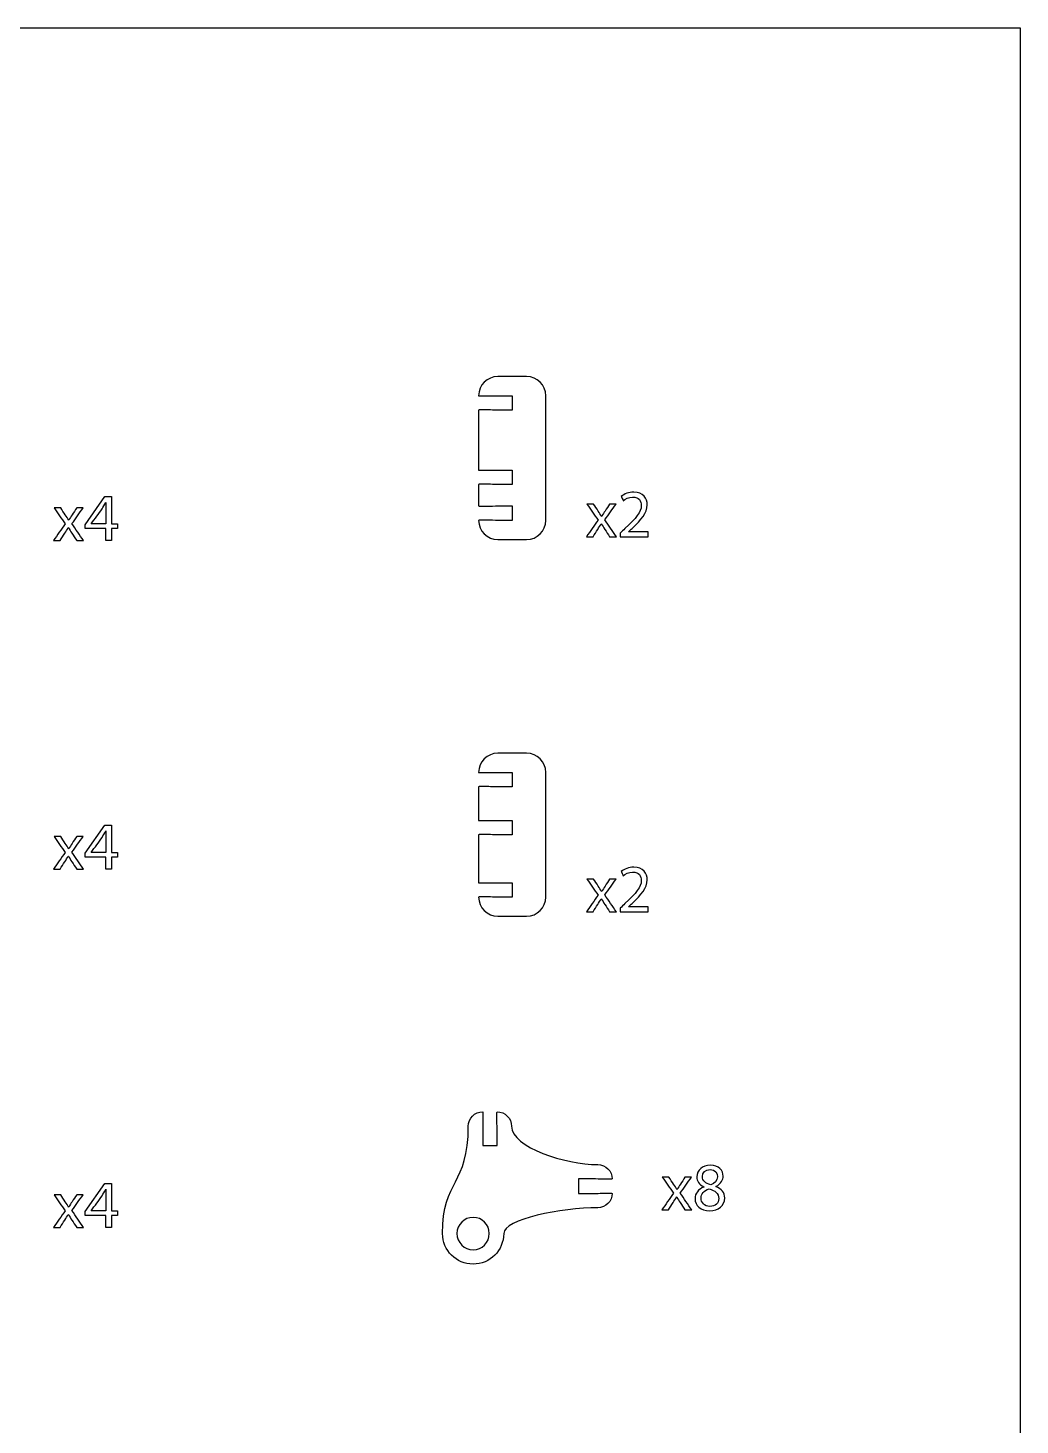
# Model space of a CAD drawing. Extents: x 0 to 850, y 0 to 700.
# Drawn here: x 643.3 to 850.2, y 408.9 to 700.3 of the extents above; entities that cross this region are included whole.
import ezdxf

# ---------------------------------------------------------------- set-up
doc = ezdxf.new("R2010")
doc.units = 0
doc.header["$MEASUREMENT"] = 0
doc.layers.add('DEFAULT', color=7, linetype='CONTINUOUS')

msp = doc.modelspace()

# ---------------------------------------------------------------- linework, layer by layer
at = {"layer": 'DEFAULT', "color": 7}
for points in [[(850.25, 0.25), (0.25, 0.25), (0.25, 700.25), (850.25, 700.25)], [(659.51, 593.33), (659.51, 595.83), (655.25, 595.83), (655.25, 596.64), (659.34, 602.5), (660.68, 602.5), (660.68, 596.8), (661.96, 596.8), (661.96, 595.83), (660.68, 595.83), (660.68, 593.33)], [(659.51, 524.8), (659.51, 527.3), (655.25, 527.3), (655.25, 528.12), (659.34, 533.97), (660.68, 533.97), (660.68, 528.27), (661.96, 528.27), (661.96, 527.3), (660.68, 527.3), (660.68, 524.8)], [(659.51, 450.07), (659.51, 452.57), (655.25, 452.57), (655.25, 453.39), (659.34, 459.24), (660.68, 459.24), (660.68, 453.54), (661.96, 453.54), (661.96, 452.57), (660.68, 452.57), (660.68, 450.07)]]:
    msp.add_lwpolyline(points, close=True, dxfattribs=at)
at = {"layer": 'DEFAULT', "color": 1}
for points, knots in [([(751.31, 623.55), (751.31, 614.88), (751.31, 606.21), (751.31, 597.55), (751.31, 595.34), (749.52, 593.55), (747.31, 593.55), (745.31, 593.55), (743.31, 593.55), (741.3, 593.55), (739.09, 593.55), (737.3, 595.34), (737.3, 597.55), (737.3, 597.6), (738.09, 597.6), (739.05, 597.6), (739.64, 597.6), (739.84, 597.55), (740.8, 597.55), (741.97, 597.55), (743.14, 597.55), (744.31, 597.55), (744.31, 598.55), (744.31, 599.55), (744.31, 600.55), (743.14, 600.55), (741.97, 600.55), (740.8, 600.55), (739.84, 600.55), (739.64, 600.5), (739.05, 600.5), (738.09, 600.5), (737.3, 600.5), (737.3, 600.55), (737.3, 602.05), (737.3, 603.55), (737.3, 605.05), (737.3, 605.1), (738.09, 605.1), (739.05, 605.1), (739.64, 605.1), (739.84, 605.05), (740.8, 605.05), (741.97, 605.05), (743.14, 605.05), (744.31, 605.05), (744.31, 606.05), (744.31, 607.05), (744.31, 608.05), (743.14, 608.05), (741.97, 608.05), (740.8, 608.05), (739.84, 608.05), (739.64, 608), (739.05, 608), (738.09, 608), (737.3, 608), (737.3, 608.05), (737.3, 612.21), (737.3, 616.38), (737.3, 620.54), (737.3, 620.6), (738.09, 620.6), (739.05, 620.6), (739.64, 620.6), (739.84, 620.54), (740.8, 620.54), (741.97, 620.54), (743.14, 620.54), (744.31, 620.54), (744.31, 621.54), (744.31, 622.54), (744.31, 623.55), (743.14, 623.55), (741.97, 623.55), (740.8, 623.55), (739.84, 623.55), (739.64, 623.5), (739.05, 623.5), (738.09, 623.5), (737.3, 623.5), (737.3, 623.55), (737.3, 625.76), (739.09, 627.55), (741.3, 627.55), (743.31, 627.55), (745.31, 627.55), (747.31, 627.55), (749.52, 627.55), (751.31, 625.76), (751.31, 623.55)], [1, 1, 1, 1, 74.69, 74.69, 74.69, 75.69, 75.69, 75.69, 92.7, 92.7, 92.7, 93.7, 93.7, 93.7, 94.7, 94.7, 94.7, 95.7, 95.7, 95.7, 105.63, 105.63, 105.63, 114.14, 114.14, 114.14, 124.07, 124.07, 124.07, 125.07, 125.07, 125.07, 126.07, 126.07, 126.07, 138.81, 138.81, 138.81, 139.81, 139.81, 139.81, 140.81, 140.81, 140.81, 150.74, 150.74, 150.74, 159.25, 159.25, 159.25, 169.18, 169.18, 169.18, 170.18, 170.18, 170.18, 171.18, 171.18, 171.18, 206.6, 206.6, 206.6, 207.6, 207.6, 207.6, 208.6, 208.6, 208.6, 218.53, 218.53, 218.53, 227.04, 227.04, 227.04, 236.97, 236.97, 236.97, 237.97, 237.97, 237.97, 238.97, 238.97, 238.97, 239.97, 239.97, 239.97, 256.98, 256.98, 256.98, 257.98, 257.98, 257.98, 257.98]), ([(751.31, 544.98), (751.31, 536.31), (751.31, 527.64), (751.31, 518.98), (751.31, 516.76), (749.52, 514.98), (747.31, 514.98), (745.31, 514.98), (743.31, 514.98), (741.3, 514.98), (739.09, 514.98), (737.3, 516.76), (737.3, 518.98), (737.3, 519.03), (738.09, 519.03), (739.05, 519.03), (739.64, 519.03), (739.84, 518.98), (740.8, 518.98), (741.97, 518.98), (743.14, 518.98), (744.31, 518.98), (744.31, 519.98), (744.31, 520.98), (744.31, 521.98), (743.14, 521.98), (741.97, 521.98), (740.8, 521.98), (739.84, 521.98), (739.64, 521.93), (739.05, 521.93), (738.09, 521.93), (737.3, 521.93), (737.3, 521.98), (737.3, 525.31), (737.3, 528.65), (737.3, 531.98), (737.3, 532.03), (738.09, 532.03), (739.05, 532.03), (739.64, 532.03), (739.84, 531.98), (740.8, 531.98), (741.97, 531.98), (743.14, 531.98), (744.31, 531.98), (744.31, 532.98), (744.31, 533.98), (744.31, 534.98), (743.14, 534.98), (741.97, 534.98), (740.8, 534.98), (739.84, 534.98), (739.64, 534.93), (739.05, 534.93), (738.09, 534.93), (737.3, 534.93), (737.3, 534.98), (737.3, 537.31), (737.3, 539.65), (737.3, 541.98), (737.3, 542.03), (738.09, 542.03), (739.05, 542.03), (739.64, 542.03), (739.84, 541.98), (740.8, 541.98), (741.97, 541.98), (743.14, 541.98), (744.31, 541.98), (744.31, 542.98), (744.31, 543.98), (744.31, 544.98), (743.14, 544.98), (741.97, 544.98), (740.8, 544.98), (739.84, 544.98), (739.64, 544.93), (739.05, 544.93), (738.09, 544.93), (737.3, 544.93), (737.3, 544.98), (737.3, 547.19), (739.09, 548.98), (741.3, 548.98), (743.31, 548.98), (745.31, 548.98), (747.31, 548.98), (749.52, 548.98), (751.31, 547.19), (751.31, 544.98)], [1, 1, 1, 1, 74.71, 74.71, 74.71, 75.71, 75.71, 75.71, 92.72, 92.72, 92.72, 93.72, 93.72, 93.72, 94.72, 94.72, 94.72, 95.72, 95.72, 95.72, 105.65, 105.65, 105.65, 114.16, 114.16, 114.16, 124.09, 124.09, 124.09, 125.09, 125.09, 125.09, 126.09, 126.09, 126.09, 154.44, 154.44, 154.44, 155.44, 155.44, 155.44, 156.44, 156.44, 156.44, 166.37, 166.37, 166.37, 174.88, 174.88, 174.88, 184.81, 184.81, 184.81, 185.81, 185.81, 185.81, 186.81, 186.81, 186.81, 206.64, 206.64, 206.64, 207.64, 207.64, 207.64, 208.64, 208.64, 208.64, 218.57, 218.57, 218.57, 227.08, 227.08, 227.08, 237.01, 237.01, 237.01, 238.01, 238.01, 238.01, 239.01, 239.01, 239.01, 240.01, 240.01, 240.01, 257.02, 257.02, 257.02, 258.02, 258.02, 258.02, 258.02]), ([(736.15, 442.42), (739.67, 442.42), (742.53, 445.28), (742.53, 448.8), (742.53, 451.77), (754.62, 454.18), (762.15, 454.18), (763.81, 454.18), (765.15, 455.52), (765.15, 457.18), (765.15, 457.23), (764.37, 457.23), (763.4, 457.23), (762.81, 457.23), (762.62, 457.18), (761.65, 457.18), (760.49, 457.18), (759.32, 457.18), (758.15, 457.18), (758.15, 458.18), (758.15, 459.18), (758.15, 460.18), (759.32, 460.18), (760.49, 460.18), (761.65, 460.18), (762.62, 460.18), (762.81, 460.13), (763.4, 460.13), (764.37, 460.13), (765.15, 460.13), (765.15, 460.18), (765.15, 461.84), (763.81, 463.18), (762.15, 463.18), (755.52, 463.18), (744.15, 466.76), (744.15, 471.18), (744.15, 472.84), (742.81, 474.19), (741.15, 474.19), (741.1, 474.19), (741.1, 473.4), (741.1, 472.44), (741.1, 471.85), (741.15, 471.65), (741.15, 470.69), (741.15, 469.52), (741.15, 468.35), (741.15, 467.18), (740.15, 467.18), (739.15, 467.18), (738.15, 467.18), (738.15, 468.35), (738.15, 469.52), (738.15, 470.69), (738.15, 471.65), (738.2, 471.85), (738.2, 472.44), (738.2, 473.4), (738.2, 474.19), (738.15, 474.19), (736.49, 474.19), (735.15, 472.84), (735.15, 471.18), (735.15, 458.81), (729.77, 460.18), (729.77, 448.8), (729.77, 445.28), (732.63, 442.42), (736.15, 442.42)], [1, 1, 1, 1, 2, 2, 2, 3, 3, 3, 4, 4, 4, 5, 5, 5, 6, 6, 6, 15.93, 15.93, 15.93, 24.44, 24.44, 24.44, 34.37, 34.37, 34.37, 35.37, 35.37, 35.37, 36.37, 36.37, 36.37, 37.37, 37.37, 37.37, 38.37, 38.37, 38.37, 39.37, 39.37, 39.37, 40.37, 40.37, 40.37, 41.37, 41.37, 41.37, 51.3, 51.3, 51.3, 59.81, 59.81, 59.81, 69.74, 69.74, 69.74, 70.74, 70.74, 70.74, 71.74, 71.74, 71.74, 72.74, 72.74, 72.74, 73.74, 73.74, 73.74, 74.74, 74.74, 74.74, 74.74]), ([(736.15, 445.42), (734.29, 445.42), (732.78, 446.93), (732.78, 448.8), (732.78, 450.67), (734.29, 452.18), (736.15, 452.18), (738.02, 452.18), (739.53, 450.67), (739.53, 448.8), (739.53, 446.93), (738.02, 445.42), (736.15, 445.42)], [1, 1, 1, 1, 2, 2, 2, 3, 3, 3, 4, 4, 4, 5, 5, 5, 5])]:
    msp.add_open_spline(points, degree=3, knots=knots, dxfattribs=at)
at = {"layer": 'DEFAULT', "color": 7}
for points, knots in [([(766.84, 594.13), (766.84, 594.38), (766.84, 594.63), (766.84, 594.89), (767.17, 595.2), (767.49, 595.52), (767.82, 595.83), (770.16, 598.06), (771.22, 599.25), (771.23, 600.63), (771.23, 601.56), (770.78, 602.42), (769.41, 602.42), (768.58, 602.42), (767.89, 602), (767.46, 601.65), (767.33, 601.94), (767.2, 602.23), (767.07, 602.52), (767.7, 603.06), (768.61, 603.45), (769.67, 603.45), (771.64, 603.45), (772.47, 602.1), (772.47, 600.78), (772.47, 599.09), (771.25, 597.72), (769.31, 595.86), (769.07, 595.63), (768.82, 595.41), (768.58, 595.18), (768.58, 595.17), (768.58, 595.16), (768.58, 595.16), (769.95, 595.16), (771.33, 595.16), (772.7, 595.16), (772.7, 594.81), (772.7, 594.47), (772.7, 594.13), (770.75, 594.13), (768.8, 594.13), (766.84, 594.13)], [16.598, 16.598, 16.598, 16.598, 18.757, 18.757, 18.757, 22.604077, 22.604077, 22.604077, 23.604077, 23.604077, 23.604077, 24.604077, 24.604077, 24.604077, 25.604077, 25.604077, 25.604077, 28.324842, 28.324842, 28.324842, 29.324842, 29.324842, 29.324842, 30.324842, 30.324842, 30.324842, 31.324842, 31.324842, 31.324842, 34.155531, 34.155531, 34.155531, 34.234531, 34.234531, 34.234531, 45.912531, 45.912531, 45.912531, 48.832531, 48.832531, 48.832531, 65.430531, 65.430531, 65.430531, 65.430531]), ([(659.51, 596.8), (659.51, 597.82), (659.51, 598.84), (659.51, 599.86), (659.51, 600.34), (659.52, 600.82), (659.55, 601.3), (659.54, 601.3), (659.52, 601.3), (659.51, 601.3), (659.23, 600.76), (659, 600.37), (658.75, 599.94), (658, 598.91), (657.25, 597.87), (656.5, 596.83), (656.5, 596.82), (656.5, 596.81), (656.5, 596.8), (657.5, 596.8), (658.51, 596.8), (659.51, 596.8)], [8.519, 8.519, 8.519, 8.519, 17.198, 17.198, 17.198, 18.198, 18.198, 18.198, 18.318, 18.318, 18.318, 19.318, 19.318, 19.318, 30.207331, 30.207331, 30.207331, 30.287331, 30.287331, 30.287331, 38.806331, 38.806331, 38.806331, 38.806331]), ([(761.28, 600.95), (761.61, 600.46), (761.93, 599.98), (762.26, 599.49), (762.51, 599.11), (762.72, 598.75), (762.95, 598.37), (762.96, 598.37), (762.98, 598.37), (762.99, 598.37), (763.22, 598.78), (763.44, 599.13), (763.67, 599.5), (763.99, 599.99), (764.31, 600.47), (764.63, 600.95), (765.07, 600.95), (765.52, 600.95), (765.97, 600.95), (765.19, 599.85), (764.42, 598.75), (763.64, 597.65), (764.44, 596.48), (765.24, 595.3), (766.04, 594.13), (765.57, 594.13), (765.1, 594.13), (764.63, 594.13), (764.29, 594.64), (763.96, 595.15), (763.63, 595.66), (763.36, 596.06), (763.13, 596.44), (762.89, 596.85), (762.88, 596.85), (762.87, 596.85), (762.86, 596.85), (762.64, 596.42), (762.4, 596.07), (762.14, 595.66), (761.82, 595.15), (761.49, 594.64), (761.16, 594.13), (760.7, 594.13), (760.25, 594.13), (759.79, 594.13), (760.6, 595.29), (761.41, 596.45), (762.22, 597.61), (761.44, 598.72), (760.67, 599.84), (759.9, 600.95), (760.36, 600.95), (760.82, 600.95), (761.28, 600.95)], [3.92, 3.92, 3.92, 3.92, 8.911481, 8.911481, 8.911481, 9.911481, 9.911481, 9.911481, 10.032481, 10.032481, 10.032481, 11.032481, 11.032481, 11.032481, 15.967977, 15.967977, 15.967977, 19.765977, 19.765977, 19.765977, 31.215543, 31.215543, 31.215543, 43.3063, 43.3063, 43.3063, 47.3063, 47.3063, 47.3063, 52.508846, 52.508846, 52.508846, 53.508846, 53.508846, 53.508846, 53.588846, 53.588846, 53.588846, 54.588846, 54.588846, 54.588846, 59.768584, 59.768584, 59.768584, 63.647584, 63.647584, 63.647584, 75.684019, 75.684019, 75.684019, 87.212166, 87.212166, 87.212166, 91.132166, 91.132166, 91.132166, 91.132166]), ([(650.11, 600.16), (650.43, 599.67), (650.76, 599.18), (651.08, 598.69), (651.34, 598.31), (651.55, 597.96), (651.78, 597.57), (651.79, 597.57), (651.8, 597.57), (651.82, 597.57), (652.04, 597.98), (652.27, 598.34), (652.49, 598.7), (652.81, 599.19), (653.13, 599.67), (653.45, 600.16), (653.9, 600.16), (654.35, 600.16), (654.79, 600.16), (654.02, 599.06), (653.24, 597.96), (652.47, 596.86), (653.27, 595.68), (654.07, 594.5), (654.87, 593.33), (654.39, 593.33), (653.92, 593.33), (653.45, 593.33), (653.12, 593.84), (652.79, 594.35), (652.45, 594.87), (652.18, 595.26), (651.96, 595.64), (651.72, 596.05), (651.71, 596.05), (651.7, 596.05), (651.69, 596.05), (651.46, 595.63), (651.22, 595.27), (650.97, 594.87), (650.64, 594.35), (650.31, 593.84), (649.98, 593.33), (649.53, 593.33), (649.07, 593.33), (648.62, 593.33), (649.42, 594.49), (650.23, 595.65), (651.04, 596.81), (650.27, 597.93), (649.5, 599.04), (648.73, 600.16), (649.19, 600.16), (649.65, 600.16), (650.11, 600.16)], [0, 0, 0, 0, 4.990928, 4.990928, 4.990928, 5.990928, 5.990928, 5.990928, 6.110928, 6.110928, 6.110928, 7.110928, 7.110928, 7.110928, 12.046975, 12.046975, 12.046975, 15.844975, 15.844975, 15.844975, 27.295118, 27.295118, 27.295118, 39.385875, 39.385875, 39.385875, 43.384875, 43.384875, 43.384875, 48.58742, 48.58742, 48.58742, 49.58742, 49.58742, 49.58742, 49.66742, 49.66742, 49.66742, 50.66742, 50.66742, 50.66742, 55.847699, 55.847699, 55.847699, 59.726699, 59.726699, 59.726699, 71.763134, 71.763134, 71.763134, 83.290711, 83.290711, 83.290711, 87.210711, 87.210711, 87.210711, 87.210711]), ([(650.11, 531.63), (650.43, 531.14), (650.76, 530.65), (651.08, 530.16), (651.34, 529.78), (651.55, 529.43), (651.78, 529.05), (651.79, 529.05), (651.8, 529.05), (651.82, 529.05), (652.04, 529.46), (652.27, 529.81), (652.49, 530.18), (652.81, 530.66), (653.13, 531.14), (653.45, 531.63), (653.9, 531.63), (654.35, 531.63), (654.79, 531.63), (654.02, 530.53), (653.24, 529.43), (652.47, 528.33), (653.27, 527.15), (654.07, 525.98), (654.87, 524.8), (654.39, 524.8), (653.92, 524.8), (653.45, 524.8), (653.12, 525.31), (652.79, 525.83), (652.45, 526.34), (652.18, 526.73), (651.96, 527.11), (651.72, 527.52), (651.71, 527.52), (651.7, 527.52), (651.69, 527.52), (651.46, 527.1), (651.22, 526.75), (650.97, 526.34), (650.64, 525.83), (650.31, 525.31), (649.98, 524.8), (649.53, 524.8), (649.07, 524.8), (648.62, 524.8), (649.42, 525.96), (650.23, 527.12), (651.04, 528.29), (650.27, 529.4), (649.5, 530.51), (648.73, 531.63), (649.19, 531.63), (649.65, 531.63), (650.11, 531.63)], [0, 0, 0, 0, 4.990928, 4.990928, 4.990928, 5.990928, 5.990928, 5.990928, 6.110928, 6.110928, 6.110928, 7.110928, 7.110928, 7.110928, 12.046975, 12.046975, 12.046975, 15.844975, 15.844975, 15.844975, 27.295118, 27.295118, 27.295118, 39.385875, 39.385875, 39.385875, 43.384875, 43.384875, 43.384875, 48.58742, 48.58742, 48.58742, 49.58742, 49.58742, 49.58742, 49.66742, 49.66742, 49.66742, 50.66742, 50.66742, 50.66742, 55.847699, 55.847699, 55.847699, 59.726699, 59.726699, 59.726699, 71.763134, 71.763134, 71.763134, 83.290711, 83.290711, 83.290711, 87.210711, 87.210711, 87.210711, 87.210711]), ([(659.51, 528.27), (659.51, 529.29), (659.51, 530.31), (659.51, 531.33), (659.51, 531.81), (659.52, 532.29), (659.55, 532.77), (659.54, 532.77), (659.52, 532.77), (659.51, 532.77), (659.23, 532.24), (659, 531.84), (658.75, 531.42), (658, 530.38), (657.25, 529.34), (656.5, 528.3), (656.5, 528.29), (656.5, 528.28), (656.5, 528.27), (657.5, 528.27), (658.51, 528.27), (659.51, 528.27)], [8.519, 8.519, 8.519, 8.519, 17.198, 17.198, 17.198, 18.198, 18.198, 18.198, 18.318, 18.318, 18.318, 19.318, 19.318, 19.318, 30.207331, 30.207331, 30.207331, 30.287331, 30.287331, 30.287331, 38.806331, 38.806331, 38.806331, 38.806331]), ([(766.84, 515.91), (766.84, 516.16), (766.84, 516.41), (766.84, 516.67), (767.17, 516.98), (767.49, 517.3), (767.82, 517.61), (770.16, 519.84), (771.22, 521.03), (771.23, 522.41), (771.23, 523.34), (770.78, 524.2), (769.41, 524.2), (768.58, 524.2), (767.89, 523.78), (767.46, 523.43), (767.33, 523.72), (767.2, 524.01), (767.07, 524.3), (767.7, 524.84), (768.61, 525.23), (769.67, 525.23), (771.64, 525.23), (772.47, 523.88), (772.47, 522.57), (772.47, 520.87), (771.25, 519.5), (769.31, 517.64), (769.07, 517.42), (768.82, 517.19), (768.58, 516.96), (768.58, 516.95), (768.58, 516.95), (768.58, 516.94), (769.95, 516.94), (771.33, 516.94), (772.7, 516.94), (772.7, 516.59), (772.7, 516.25), (772.7, 515.91), (770.75, 515.91), (768.8, 515.91), (766.84, 515.91)], [16.598, 16.598, 16.598, 16.598, 18.757, 18.757, 18.757, 22.604077, 22.604077, 22.604077, 23.604077, 23.604077, 23.604077, 24.604077, 24.604077, 24.604077, 25.604077, 25.604077, 25.604077, 28.324842, 28.324842, 28.324842, 29.324842, 29.324842, 29.324842, 30.324842, 30.324842, 30.324842, 31.324842, 31.324842, 31.324842, 34.155531, 34.155531, 34.155531, 34.234531, 34.234531, 34.234531, 45.912531, 45.912531, 45.912531, 48.832531, 48.832531, 48.832531, 65.430531, 65.430531, 65.430531, 65.430531]), ([(761.28, 522.73), (761.61, 522.25), (761.93, 521.76), (762.26, 521.27), (762.51, 520.89), (762.72, 520.53), (762.95, 520.15), (762.96, 520.15), (762.98, 520.15), (762.99, 520.15), (763.22, 520.56), (763.44, 520.91), (763.67, 521.28), (763.99, 521.77), (764.31, 522.25), (764.63, 522.73), (765.07, 522.73), (765.52, 522.73), (765.97, 522.73), (765.19, 521.63), (764.42, 520.53), (763.64, 519.43), (764.44, 518.26), (765.24, 517.08), (766.04, 515.91), (765.57, 515.91), (765.1, 515.91), (764.63, 515.91), (764.29, 516.42), (763.96, 516.93), (763.63, 517.44), (763.36, 517.84), (763.13, 518.22), (762.89, 518.63), (762.88, 518.63), (762.87, 518.63), (762.86, 518.63), (762.64, 518.21), (762.4, 517.85), (762.14, 517.44), (761.82, 516.93), (761.49, 516.42), (761.16, 515.91), (760.7, 515.91), (760.25, 515.91), (759.79, 515.91), (760.6, 517.07), (761.41, 518.23), (762.22, 519.39), (761.44, 520.51), (760.67, 521.62), (759.9, 522.73), (760.36, 522.73), (760.82, 522.73), (761.28, 522.73)], [0, 0, 0, 0, 4.991481, 4.991481, 4.991481, 5.991481, 5.991481, 5.991481, 6.112481, 6.112481, 6.112481, 7.112481, 7.112481, 7.112481, 12.047977, 12.047977, 12.047977, 15.845977, 15.845977, 15.845977, 27.295543, 27.295543, 27.295543, 39.3863, 39.3863, 39.3863, 43.3863, 43.3863, 43.3863, 48.588846, 48.588846, 48.588846, 49.588846, 49.588846, 49.588846, 49.668846, 49.668846, 49.668846, 50.668846, 50.668846, 50.668846, 55.848584, 55.848584, 55.848584, 59.727584, 59.727584, 59.727584, 71.764019, 71.764019, 71.764019, 83.292166, 83.292166, 83.292166, 87.212166, 87.212166, 87.212166, 87.212166]), ([(777.01, 460.55), (777.33, 460.06), (777.66, 459.57), (777.98, 459.08), (778.23, 458.7), (778.45, 458.34), (778.67, 457.96), (778.69, 457.96), (778.7, 457.96), (778.71, 457.96), (778.94, 458.37), (779.17, 458.73), (779.39, 459.09), (779.71, 459.58), (780.03, 460.06), (780.35, 460.55), (780.8, 460.55), (781.24, 460.55), (781.69, 460.55), (780.92, 459.45), (780.14, 458.34), (779.36, 457.24), (780.16, 456.07), (780.96, 454.89), (781.76, 453.72), (781.29, 453.72), (780.82, 453.72), (780.35, 453.72), (780.02, 454.23), (779.68, 454.74), (779.35, 455.25), (779.08, 455.65), (778.86, 456.03), (778.62, 456.44), (778.61, 456.44), (778.6, 456.44), (778.59, 456.44), (778.36, 456.02), (778.12, 455.66), (777.87, 455.25), (777.54, 454.74), (777.21, 454.23), (776.88, 453.72), (776.42, 453.72), (775.97, 453.72), (775.51, 453.72), (776.32, 454.88), (777.13, 456.04), (777.94, 457.2), (777.17, 458.32), (776.4, 459.43), (775.62, 460.55), (776.09, 460.55), (776.55, 460.55), (777.01, 460.55)], [0, 0, 0, 0, 4.990928, 4.990928, 4.990928, 5.990928, 5.990928, 5.990928, 6.110928, 6.110928, 6.110928, 7.110928, 7.110928, 7.110928, 12.046975, 12.046975, 12.046975, 15.844975, 15.844975, 15.844975, 27.295118, 27.295118, 27.295118, 39.385875, 39.385875, 39.385875, 43.384875, 43.384875, 43.384875, 48.58742, 48.58742, 48.58742, 49.58742, 49.58742, 49.58742, 49.66742, 49.66742, 49.66742, 50.66742, 50.66742, 50.66742, 55.847699, 55.847699, 55.847699, 59.726699, 59.726699, 59.726699, 71.763134, 71.763134, 71.763134, 83.290711, 83.290711, 83.290711, 87.210711, 87.210711, 87.210711, 87.210711]), ([(784.26, 458.54), (783.24, 459.02), (782.81, 459.81), (782.81, 460.6), (782.81, 462.06), (784.03, 463.04), (785.64, 463.04), (787.42, 463.04), (788.31, 461.93), (788.31, 460.79), (788.31, 460.01), (787.93, 459.18), (786.8, 458.64), (786.8, 458.63), (786.8, 458.61), (786.8, 458.6), (787.94, 458.15), (788.65, 457.34), (788.65, 456.23), (788.65, 454.63), (787.28, 453.56), (785.53, 453.56), (783.61, 453.56), (782.45, 454.7), (782.45, 456.04), (782.45, 457.2), (783.15, 458.02), (784.27, 458.5), (784.27, 458.51), (784.26, 458.53), (784.26, 458.54)], [0.126491, 0.126491, 0.126491, 0.126491, 1.126491, 1.126491, 1.126491, 2.126491, 2.126491, 2.126491, 3.126491, 3.126491, 3.126491, 4.126491, 4.126491, 4.126491, 4.246491, 4.246491, 4.246491, 5.246491, 5.246491, 5.246491, 6.246491, 6.246491, 6.246491, 7.246491, 7.246491, 7.246491, 8.246491, 8.246491, 8.246491, 8.372982, 8.372982, 8.372982, 8.372982]), ([(783.98, 460.69), (783.98, 459.77), (784.67, 459.28), (785.73, 458.99), (786.52, 459.26), (787.12, 459.83), (787.12, 460.66), (787.12, 461.39), (786.69, 462.15), (785.57, 462.15), (784.54, 462.15), (783.98, 461.48), (783.98, 460.69)], [1, 1, 1, 1, 2, 2, 2, 3, 3, 3, 4, 4, 4, 5, 5, 5, 5]), ([(659.51, 453.54), (659.51, 454.56), (659.51, 455.58), (659.51, 456.6), (659.51, 457.08), (659.52, 457.56), (659.55, 458.04), (659.54, 458.04), (659.52, 458.04), (659.51, 458.04), (659.23, 457.51), (659, 457.11), (658.75, 456.69), (658, 455.65), (657.25, 454.61), (656.5, 453.57), (656.5, 453.56), (656.5, 453.55), (656.5, 453.54), (657.5, 453.54), (658.51, 453.54), (659.51, 453.54)], [8.519, 8.519, 8.519, 8.519, 17.198, 17.198, 17.198, 18.198, 18.198, 18.198, 18.318, 18.318, 18.318, 19.318, 19.318, 19.318, 30.207331, 30.207331, 30.207331, 30.287331, 30.287331, 30.287331, 38.806331, 38.806331, 38.806331, 38.806331]), ([(787.39, 456.1), (787.39, 457.22), (786.62, 457.75), (785.37, 458.1), (784.3, 457.79), (783.72, 457.09), (783.72, 456.21), (783.68, 455.28), (784.39, 454.46), (785.56, 454.46), (786.67, 454.46), (787.39, 455.17), (787.39, 456.1)], [1, 1, 1, 1, 2, 2, 2, 3, 3, 3, 4, 4, 4, 5, 5, 5, 5]), ([(650.11, 456.9), (650.43, 456.41), (650.76, 455.92), (651.08, 455.43), (651.34, 455.05), (651.55, 454.7), (651.77, 454.32), (651.79, 454.32), (651.8, 454.32), (651.82, 454.32), (652.04, 454.73), (652.27, 455.08), (652.49, 455.45), (652.81, 455.93), (653.13, 456.41), (653.45, 456.9), (653.9, 456.9), (654.35, 456.9), (654.79, 456.9), (654.02, 455.8), (653.24, 454.7), (652.47, 453.6), (653.27, 452.42), (654.07, 451.25), (654.86, 450.07), (654.39, 450.07), (653.92, 450.07), (653.45, 450.07), (653.12, 450.58), (652.79, 451.1), (652.45, 451.61), (652.18, 452), (651.96, 452.38), (651.72, 452.79), (651.71, 452.79), (651.7, 452.79), (651.69, 452.79), (651.46, 452.37), (651.22, 452.02), (650.97, 451.61), (650.64, 451.1), (650.31, 450.58), (649.98, 450.07), (649.53, 450.07), (649.07, 450.07), (648.61, 450.07), (649.42, 451.23), (650.23, 452.39), (651.04, 453.55), (650.27, 454.67), (649.5, 455.78), (648.73, 456.9), (649.19, 456.9), (649.65, 456.9), (650.11, 456.9)], [0, 0, 0, 0, 4.990928, 4.990928, 4.990928, 5.990928, 5.990928, 5.990928, 6.110928, 6.110928, 6.110928, 7.110928, 7.110928, 7.110928, 12.046975, 12.046975, 12.046975, 15.844975, 15.844975, 15.844975, 27.295118, 27.295118, 27.295118, 39.385875, 39.385875, 39.385875, 43.384875, 43.384875, 43.384875, 48.58742, 48.58742, 48.58742, 49.58742, 49.58742, 49.58742, 49.66742, 49.66742, 49.66742, 50.66742, 50.66742, 50.66742, 55.847699, 55.847699, 55.847699, 59.726699, 59.726699, 59.726699, 71.763134, 71.763134, 71.763134, 83.290711, 83.290711, 83.290711, 87.210711, 87.210711, 87.210711, 87.210711])]:
    msp.add_open_spline(points, degree=3, knots=knots, dxfattribs=at)

doc.saveas('drawing.dxf')
